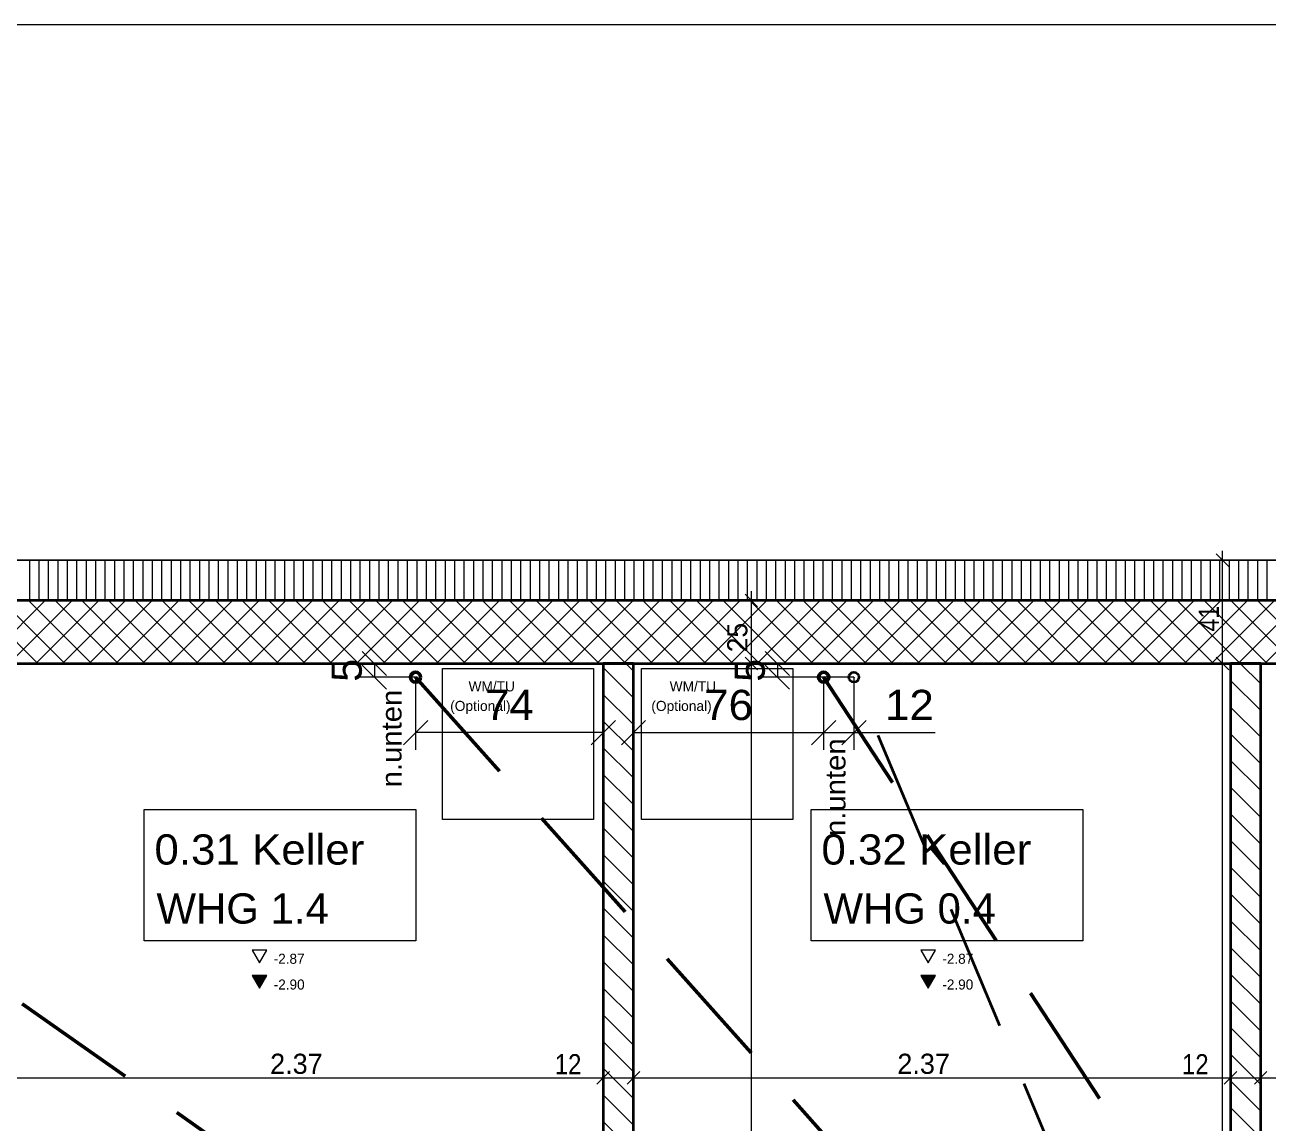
# Model space of a CAD drawing. Header units: millimetres. Extents: x -3497 to 2618, y -1809 to 2456.
# Drawn here: x -108.7 to 384.8, y 1944.9 to 2381.1 of the extents above; entities that cross this region are included whole.
import ezdxf
from ezdxf.enums import TextEntityAlignment as Align

# ---------------------------------------------------------------- set-up
doc = ezdxf.new("R2010")
doc.units = ezdxf.units.MM
doc.header["$LTSCALE"] = 100
doc.linetypes.add('DASHED', pattern=[0.75, 0.5, -0.25])
doc.linetypes.add('HIDDENX2', pattern=[0.75, 0.5, -0.25])
for name, color, linetype, true_color in [('00_Anm.FP', 7, 'Continuous', 0x00c0ff), ('10-0.03 Solid', 3, 'Continuous', 0x00ff00), ('10-0.05 Solid', 1, 'Continuous', 0xff0000), ('20-Beton', 9, 'Continuous', 0x808080), ('30-Text', 7, 'Continuous', 0xff8000), ('30-Text 6', 3, 'Continuous', 0x00ff00), ('40-Raumstempel', 7, 'Continuous', 0x000000), ('50-Türen&Fenster', 9, 'Continuous', 0x808080), ('Layer31', 9, 'Continuous', 0x808080)]:
    doc.layers.add(name, color=color, linetype=linetype, true_color=true_color)
for name, color, linetype in [('10-0.05 Strichpunkt', 7, 'Continuous'), ('10-0.25 Solid', 7, 'Continuous'), ('Layer34', 7, 'Continuous')]:
    doc.layers.add(name, color=color, linetype=linetype)
doc.styles.add('Arial', font='arial.ttf')
doc.dimstyles.new('ISO-25', dxfattribs={"dimtxt": 2.5, "dimasz": 2.5, "dimexe": 1.25, "dimexo": 0.625, "dimtad": 1, "dimtxsty": 'Standard', "dimcen": 2.5, "dimadec": 0, "dimazin": 0, "dimtfac": 1, "dimtmove": 0, "dimatfit": 3, "dimfxl": 0, "dimarcsym": 0})

# ---------------------------------------------------------------- blocks, each defined once
blk = doc.blocks.new('*D257')
at = {"layer": '10-0.05 Strichpunkt', "color": 6, "linetype": 'Continuous', "lineweight": 13, "true_color": 0xff00ff}
for p, q in [((34.8, 2122.68), (25.2, 2132.28)), ((38.23, 2127.48), (23.14, 2127.48)), ((30, 2127.48), (30, 2122)), ((30, 2127.48), (30, 2127.48)), ((25.2, 2126.8), (34.8, 2117.2)), ((46.37, 2122), (23.14, 2122)), ((30, 2122), (30, 2122))]:
    blk.add_line(p, q, dxfattribs=at)
at = {"layer": '10-0.05 Strichpunkt', "color": 6, "linetype": 'Continuous', "lineweight": 13, "true_color": 0xff00ff, "style": 'Arial', "width": 0.974227}
blk.add_text('5', height=12, rotation=90, dxfattribs=at).set_placement((25, 2120.2), (25, 2129.27), align=Align.FIT)
blk = doc.blocks.new('_Oblique')
at = {"color": 0, "linetype": 'ByBlock', "lineweight": -2}
blk.add_line((-0.5, -0.5), (0.5, 0.5), dxfattribs=at)
blk = doc.blocks.new('*D258')
at = {"layer": '10-0.05 Strichpunkt', "color": 6, "linetype": 'Continuous', "lineweight": 13, "true_color": 0xff00ff}
for p, q in [((194.8, 2122.68), (185.2, 2132.28)), ((195.57, 2127.48), (183.14, 2127.48)), ((190, 2127.48), (190, 2122)), ((190, 2127.48), (190, 2127.48)), ((185.2, 2126.8), (194.8, 2117.2)), ((220.38, 2122), (183.14, 2122)), ((190, 2122), (190, 2122))]:
    blk.add_line(p, q, dxfattribs=at)
at = {"layer": '10-0.05 Strichpunkt', "color": 6, "linetype": 'Continuous', "lineweight": 13, "true_color": 0xff00ff, "style": 'Arial', "width": 0.974227}
blk.add_text('5', height=12, rotation=90, dxfattribs=at).set_placement((185, 2120.2), (185, 2129.27), align=Align.FIT)
blk = doc.blocks.new('*D259')
at = {"layer": '10-0.05 Strichpunkt', "color": 6, "linetype": 'Continuous', "lineweight": 13, "true_color": 0xff00ff}
for p, q in [((46.37, 2122), (46.37, 2093.14)), ((41.57, 2095.2), (51.17, 2104.8)), ((125.67, 2104.8), (116.07, 2095.2)), ((120.87, 2098.67), (120.87, 2106.86)), ((120.87, 2100), (46.37, 2100))]:
    blk.add_line(p, q, dxfattribs=at)
at = {"layer": '10-0.05 Strichpunkt', "color": 6, "linetype": 'Continuous', "lineweight": 13, "true_color": 0xff00ff, "style": 'Arial', "width": 1.03866}
blk.add_text('74', height=12, dxfattribs=at).set_placement((73.95, 2105), (93.29, 2105), align=Align.FIT)
blk = doc.blocks.new('*D260')
at = {"layer": '10-0.05 Strichpunkt', "color": 6, "linetype": 'Continuous', "lineweight": 13, "true_color": 0xff00ff}
for p, q in [((208.37, 2122), (208.37, 2093.14)), ((132.87, 2108.4), (132.87, 2093.14)), ((128.07, 2095.2), (137.67, 2104.8)), ((213.17, 2104.8), (203.57, 2095.2)), ((132.87, 2100), (208.37, 2100))]:
    blk.add_line(p, q, dxfattribs=at)
at = {"layer": '10-0.05 Strichpunkt', "color": 6, "linetype": 'Continuous', "lineweight": 13, "true_color": 0xff00ff, "style": 'Arial', "width": 1.03866}
blk.add_text('76', height=12, dxfattribs=at).set_placement((160.95, 2105), (180.29, 2105), align=Align.FIT)
blk = doc.blocks.new('*D261')
at = {"layer": '10-0.05 Strichpunkt', "color": 6, "linetype": 'Continuous', "lineweight": 13, "true_color": 0xff00ff}
for p, q in [((208.37, 2122), (208.37, 2093.14)), ((220.38, 2122), (220.38, 2093.14)), ((213.17, 2104.8), (203.57, 2095.2)), ((215.58, 2095.2), (225.18, 2104.8)), ((208.37, 2100), (220.38, 2100)), ((208.37, 2100), (208.37, 2100)), ((220.38, 2100), (220.38, 2100)), ((220.38, 2100), (252.69, 2100))]:
    blk.add_line(p, q, dxfattribs=at)
at = {"layer": '10-0.05 Strichpunkt', "color": 6, "linetype": 'Continuous', "lineweight": 13, "true_color": 0xff00ff, "style": 'Arial', "width": 1.03866}
blk.add_text('12', height=12, dxfattribs=at).set_placement((232.75, 2105), (252.09, 2105), align=Align.FIT)
blk = doc.blocks.new('*X449')
at = {"layer": '10-0.05 Solid', "color": 18, "linetype": 'Continuous', "lineweight": 13, "true_color": 0x000000}
for p, q in [((129.82, 2127.48), (132.87, 2124.42)), ((120.87, 2125.82), (132.87, 2113.82)), ((120.87, 2115.21), (132.87, 2103.21)), ((120.87, 2104.6), (132.87, 2092.6)), ((120.87, 2094), (132.87, 2082)), ((120.87, 2083.39), (132.87, 2071.39)), ((120.87, 2072.79), (132.87, 2060.79)), ((120.87, 2062.18), (132.87, 2050.18)), ((120.87, 2051.57), (132.87, 2039.57)), ((120.87, 2040.97), (132.87, 2028.97)), ((120.87, 2030.36), (132.87, 2018.36)), ((120.87, 2019.75), (132.87, 2007.75)), ((120.87, 2009.15), (132.87, 1997.15)), ((120.87, 1998.54), (132.87, 1986.54)), ((120.87, 1987.93), (132.87, 1975.93)), ((120.87, 1977.33), (132.87, 1965.33)), ((120.87, 1966.72), (132.87, 1954.72)), ((120.87, 1956.11), (132.87, 1944.11)), ((120.87, 1945.51), (132.87, 1933.51)), ((120.87, 1934.9), (132.87, 1922.9)), ((120.87, 1924.29), (132.87, 1912.29)), ((120.87, 1913.69), (132.87, 1901.69)), ((120.87, 1903.08), (132.87, 1891.08)), ((120.87, 1892.47), (132.87, 1880.47)), ((120.87, 1881.87), (132.87, 1869.87)), ((120.87, 1871.26), (132.87, 1859.26)), ((120.87, 1860.65), (132.87, 1848.65)), ((120.87, 1850.05), (132.87, 1838.05)), ((120.87, 1839.44), (132.87, 1827.44)), ((120.87, 1828.83), (132.87, 1816.83)), ((120.87, 1818.23), (132.87, 1806.23)), ((120.87, 1807.62), (132.87, 1795.62)), ((120.87, 1797.01), (132.87, 1785.01)), ((120.87, 1786.41), (132.87, 1774.41)), ((120.87, 1775.8), (132.87, 1763.8)), ((120.87, 1765.19), (132.87, 1753.19)), ((120.87, 1754.59), (132.87, 1742.59)), ((120.87, 1743.98), (132.87, 1731.98)), ((120.87, 1733.37), (132.87, 1721.37)), ((120.87, 1722.77), (132.87, 1710.77)), ((120.87, 1712.16), (132.87, 1700.16)), ((120.87, 1701.55), (132.87, 1689.55)), ((120.87, 1690.95), (132.87, 1678.95)), ((120.87, 1680.34), (132.87, 1668.34)), ((120.87, 1669.73), (131.63, 1658.98)), ((120.87, 1659.13), (121.02, 1658.98))]:
    blk.add_line(p, q, dxfattribs=at)
blk = doc.blocks.new('*X450')
at = {"layer": '10-0.05 Solid', "color": 18, "linetype": 'Continuous', "lineweight": 13, "true_color": 0x000000}
for p, q in [((373.77, 2127.48), (381.87, 2119.38)), ((369.87, 2120.77), (381.87, 2108.77)), ((369.87, 2110.16), (381.87, 2098.16)), ((369.87, 2099.56), (381.87, 2087.56)), ((369.87, 2088.95), (381.87, 2076.95)), ((369.87, 2078.34), (381.87, 2066.34)), ((369.87, 2067.74), (381.87, 2055.74)), ((369.87, 2057.13), (381.87, 2045.13)), ((369.87, 2046.52), (381.87, 2034.52)), ((369.87, 2035.92), (381.87, 2023.92)), ((369.87, 2025.31), (381.87, 2013.31)), ((369.87, 2014.7), (381.87, 2002.7)), ((369.87, 2004.1), (381.87, 1992.1)), ((369.87, 1993.49), (381.87, 1981.49)), ((369.87, 1982.88), (381.87, 1970.88)), ((369.87, 1972.28), (381.87, 1960.28)), ((369.87, 1961.67), (381.87, 1949.67)), ((369.87, 1951.06), (381.87, 1939.06)), ((369.87, 1940.46), (381.87, 1928.46)), ((369.87, 1929.85), (381.87, 1917.85)), ((369.87, 1919.24), (381.87, 1907.24)), ((369.87, 1908.64), (381.87, 1896.64)), ((369.87, 1898.03), (381.87, 1886.03)), ((369.87, 1887.42), (381.87, 1875.42)), ((369.87, 1876.82), (381.87, 1864.82)), ((369.87, 1866.21), (381.87, 1854.21)), ((369.87, 1855.6), (381.87, 1843.6)), ((369.87, 1845), (381.87, 1833)), ((369.87, 1834.39), (381.87, 1822.39)), ((369.87, 1823.79), (381.87, 1811.79)), ((369.87, 1813.18), (381.87, 1801.18)), ((369.87, 1802.57), (381.87, 1790.57)), ((369.87, 1791.97), (381.87, 1779.97)), ((369.87, 1781.36), (381.87, 1769.36)), ((369.87, 1770.75), (381.87, 1758.75)), ((369.87, 1760.15), (381.87, 1748.15)), ((369.87, 1749.54), (381.87, 1737.54)), ((369.87, 1738.93), (381.87, 1726.93)), ((369.87, 1728.33), (381.87, 1716.33)), ((369.87, 1717.72), (381.87, 1705.72)), ((369.87, 1707.11), (381.87, 1695.11)), ((369.87, 1696.51), (381.87, 1684.51)), ((369.87, 1685.9), (381.87, 1673.9)), ((369.87, 1675.29), (381.87, 1663.29)), ((369.87, 1664.69), (375.58, 1658.98))]:
    blk.add_line(p, q, dxfattribs=at)
blk = doc.blocks.new('*X546')
at = {"layer": '40-Raumstempel', "color": 18, "linetype": 'Continuous', "lineweight": 13, "true_color": 0x000000}
for p, q in [((-106.95, 2168.48), (-106.95, 2152.48)), ((-103.2, 2168.48), (-103.2, 2152.48)), ((-99.45, 2168.48), (-99.45, 2152.48)), ((-95.7, 2168.48), (-95.7, 2152.48)), ((-91.95, 2168.48), (-91.95, 2152.48)), ((-88.2, 2168.48), (-88.2, 2152.48)), ((-84.45, 2168.48), (-84.45, 2152.48)), ((-80.7, 2168.48), (-80.7, 2152.48)), ((-76.95, 2168.48), (-76.95, 2152.48)), ((-73.2, 2168.48), (-73.2, 2152.48)), ((-69.45, 2168.48), (-69.45, 2152.48)), ((-65.7, 2168.48), (-65.7, 2152.48)), ((-61.95, 2168.48), (-61.95, 2152.48)), ((-58.2, 2168.48), (-58.2, 2152.48)), ((-54.45, 2168.48), (-54.45, 2152.48)), ((-50.7, 2168.48), (-50.7, 2152.48)), ((-46.95, 2168.48), (-46.95, 2152.48)), ((-43.2, 2168.48), (-43.2, 2152.48)), ((-39.45, 2168.48), (-39.45, 2152.48)), ((-35.7, 2168.48), (-35.7, 2152.48)), ((-31.95, 2168.48), (-31.95, 2152.48)), ((-28.2, 2168.48), (-28.2, 2152.48)), ((-24.45, 2168.48), (-24.45, 2152.48)), ((-20.7, 2168.48), (-20.7, 2152.48)), ((-16.95, 2168.48), (-16.95, 2152.48)), ((-13.2, 2168.48), (-13.2, 2152.48)), ((-9.45, 2168.48), (-9.45, 2152.48)), ((-5.7, 2168.48), (-5.7, 2152.48)), ((-1.95, 2168.48), (-1.95, 2152.48)), ((1.8, 2168.48), (1.8, 2152.48)), ((5.55, 2168.48), (5.55, 2152.48)), ((9.3, 2168.48), (9.3, 2152.48)), ((13.05, 2168.48), (13.05, 2152.48)), ((16.8, 2168.48), (16.8, 2152.48)), ((20.55, 2168.48), (20.55, 2152.48)), ((24.3, 2168.48), (24.3, 2152.48)), ((28.05, 2168.48), (28.05, 2152.48)), ((31.8, 2168.48), (31.8, 2152.48)), ((35.55, 2168.48), (35.55, 2152.48)), ((39.3, 2168.48), (39.3, 2152.48)), ((43.05, 2168.48), (43.05, 2152.48)), ((46.8, 2168.48), (46.8, 2152.48)), ((50.55, 2168.48), (50.55, 2152.48)), ((54.3, 2168.48), (54.3, 2152.48)), ((58.05, 2168.48), (58.05, 2152.48)), ((61.8, 2168.48), (61.8, 2152.48)), ((65.55, 2168.48), (65.55, 2152.48)), ((69.3, 2168.48), (69.3, 2152.48)), ((73.05, 2168.48), (73.05, 2152.48)), ((76.8, 2168.48), (76.8, 2152.48)), ((80.55, 2168.48), (80.55, 2152.48)), ((84.3, 2168.48), (84.3, 2152.48)), ((88.05, 2168.48), (88.05, 2152.48)), ((91.8, 2168.48), (91.8, 2152.48)), ((95.55, 2168.48), (95.55, 2152.48)), ((99.3, 2168.48), (99.3, 2152.48)), ((103.05, 2168.48), (103.05, 2152.48)), ((106.8, 2168.48), (106.8, 2152.48)), ((110.55, 2168.48), (110.55, 2152.48)), ((114.3, 2168.48), (114.3, 2152.48)), ((118.05, 2168.48), (118.05, 2152.48)), ((121.8, 2168.48), (121.8, 2152.48)), ((125.55, 2168.48), (125.55, 2152.48)), ((129.3, 2168.48), (129.3, 2152.48)), ((133.05, 2168.48), (133.05, 2152.48)), ((136.8, 2168.48), (136.8, 2152.48)), ((140.55, 2168.48), (140.55, 2152.48)), ((144.3, 2168.48), (144.3, 2152.48)), ((148.05, 2168.48), (148.05, 2152.48)), ((151.8, 2168.48), (151.8, 2152.48)), ((155.55, 2168.48), (155.55, 2152.48)), ((159.3, 2168.48), (159.3, 2152.48)), ((163.05, 2168.48), (163.05, 2152.48)), ((166.8, 2168.48), (166.8, 2152.48)), ((170.55, 2168.48), (170.55, 2152.48)), ((174.3, 2168.48), (174.3, 2152.48)), ((178.05, 2168.48), (178.05, 2152.48)), ((181.8, 2168.48), (181.8, 2152.48)), ((185.55, 2168.48), (185.55, 2152.48)), ((189.3, 2168.48), (189.3, 2152.48)), ((193.05, 2168.48), (193.05, 2152.48)), ((196.8, 2168.48), (196.8, 2152.48)), ((200.55, 2168.48), (200.55, 2152.48)), ((204.3, 2168.48), (204.3, 2152.48)), ((208.05, 2168.48), (208.05, 2152.48)), ((211.8, 2168.48), (211.8, 2152.48)), ((215.55, 2168.48), (215.55, 2152.48)), ((219.3, 2168.48), (219.3, 2152.48)), ((223.05, 2168.48), (223.05, 2152.48)), ((226.8, 2168.48), (226.8, 2152.48)), ((230.55, 2168.48), (230.55, 2152.48)), ((234.3, 2168.48), (234.3, 2152.48)), ((238.05, 2168.48), (238.05, 2152.48)), ((241.8, 2168.48), (241.8, 2152.48)), ((245.55, 2168.48), (245.55, 2152.48)), ((249.3, 2168.48), (249.3, 2152.48)), ((253.05, 2168.48), (253.05, 2152.48)), ((256.8, 2168.48), (256.8, 2152.48)), ((260.55, 2168.48), (260.55, 2152.48)), ((264.3, 2168.48), (264.3, 2152.48)), ((268.05, 2168.48), (268.05, 2152.48)), ((271.8, 2168.48), (271.8, 2152.48)), ((275.55, 2168.48), (275.55, 2152.48)), ((279.3, 2168.48), (279.3, 2152.48)), ((283.05, 2168.48), (283.05, 2152.48)), ((286.8, 2168.48), (286.8, 2152.48)), ((290.55, 2168.48), (290.55, 2152.48)), ((294.3, 2168.48), (294.3, 2152.48)), ((298.05, 2168.48), (298.05, 2152.48)), ((301.8, 2168.48), (301.8, 2152.48)), ((305.55, 2168.48), (305.55, 2152.48)), ((309.3, 2168.48), (309.3, 2152.48)), ((313.05, 2168.48), (313.05, 2152.48)), ((316.8, 2168.48), (316.8, 2152.48)), ((320.55, 2168.48), (320.55, 2152.48)), ((324.3, 2168.48), (324.3, 2152.48)), ((328.05, 2168.48), (328.05, 2152.48)), ((331.8, 2168.48), (331.8, 2152.48)), ((335.55, 2168.48), (335.55, 2152.48)), ((339.3, 2168.48), (339.3, 2152.48)), ((343.05, 2168.48), (343.05, 2152.48)), ((346.8, 2168.48), (346.8, 2152.48)), ((350.55, 2168.48), (350.55, 2152.48)), ((354.3, 2168.48), (354.3, 2152.48)), ((358.05, 2168.48), (358.05, 2152.48)), ((361.8, 2168.48), (361.8, 2152.48)), ((365.55, 2168.48), (365.55, 2152.48)), ((369.3, 2168.48), (369.3, 2152.48)), ((373.05, 2168.48), (373.05, 2152.48)), ((376.8, 2168.48), (376.8, 2152.48)), ((380.55, 2168.48), (380.55, 2152.48)), ((384.3, 2168.48), (384.3, 2152.48))]:
    blk.add_line(p, q, dxfattribs=at)
blk = doc.blocks.new('*X547')
at = {"layer": '40-Raumstempel', "color": 18, "linetype": 'Continuous', "lineweight": 13, "true_color": 0x000000}
for p, q in [((-103.53, 2127.48), (-128.53, 2152.48)), ((-125.62, 2127.48), (-100.62, 2152.48)), ((-92.92, 2127.48), (-117.92, 2152.48)), ((-115.01, 2127.48), (-90.01, 2152.48)), ((-82.31, 2127.48), (-107.31, 2152.48)), ((-104.4, 2127.48), (-79.4, 2152.48)), ((-71.71, 2127.48), (-96.71, 2152.48)), ((-93.8, 2127.48), (-68.8, 2152.48)), ((-61.1, 2127.48), (-86.1, 2152.48)), ((-83.19, 2127.48), (-58.19, 2152.48)), ((-50.49, 2127.48), (-75.49, 2152.48)), ((-72.58, 2127.48), (-47.58, 2152.48)), ((-39.89, 2127.48), (-64.89, 2152.48)), ((-61.98, 2127.48), (-36.98, 2152.48)), ((-29.28, 2127.48), (-54.28, 2152.48)), ((-51.37, 2127.48), (-26.37, 2152.48)), ((-18.67, 2127.48), (-43.67, 2152.48)), ((-40.76, 2127.48), (-15.76, 2152.48)), ((-8.07, 2127.48), (-33.07, 2152.48)), ((-30.16, 2127.48), (-5.16, 2152.48)), ((2.54, 2127.48), (-22.46, 2152.48)), ((-19.55, 2127.48), (5.45, 2152.48)), ((13.15, 2127.48), (-11.85, 2152.48)), ((-8.94, 2127.48), (16.06, 2152.48)), ((23.75, 2127.48), (-1.25, 2152.48)), ((1.66, 2127.48), (26.66, 2152.48)), ((34.36, 2127.48), (9.36, 2152.48)), ((12.27, 2127.48), (37.27, 2152.48)), ((44.97, 2127.48), (19.97, 2152.48)), ((22.88, 2127.48), (47.88, 2152.48)), ((55.57, 2127.48), (30.57, 2152.48)), ((33.48, 2127.48), (58.48, 2152.48)), ((66.18, 2127.48), (41.18, 2152.48)), ((44.09, 2127.48), (69.09, 2152.48)), ((76.79, 2127.48), (51.79, 2152.48)), ((54.7, 2127.48), (79.7, 2152.48)), ((87.39, 2127.48), (62.39, 2152.48)), ((65.3, 2127.48), (90.3, 2152.48)), ((98, 2127.48), (73, 2152.48)), ((75.91, 2127.48), (100.91, 2152.48)), ((108.61, 2127.48), (83.61, 2152.48)), ((86.52, 2127.48), (111.52, 2152.48)), ((119.21, 2127.48), (94.21, 2152.48)), ((97.12, 2127.48), (122.12, 2152.48)), ((129.82, 2127.48), (104.82, 2152.48)), ((107.73, 2127.48), (132.73, 2152.48)), ((140.43, 2127.48), (115.43, 2152.48)), ((118.34, 2127.48), (143.34, 2152.48)), ((151.03, 2127.48), (126.03, 2152.48)), ((128.94, 2127.48), (153.94, 2152.48)), ((161.64, 2127.48), (136.64, 2152.48)), ((139.55, 2127.48), (164.55, 2152.48)), ((172.25, 2127.48), (147.25, 2152.48)), ((150.16, 2127.48), (175.16, 2152.48)), ((182.85, 2127.48), (157.85, 2152.48)), ((160.76, 2127.48), (185.76, 2152.48)), ((193.46, 2127.48), (168.46, 2152.48)), ((171.37, 2127.48), (196.37, 2152.48)), ((204.07, 2127.48), (179.07, 2152.48)), ((181.98, 2127.48), (206.98, 2152.48)), ((214.67, 2127.48), (189.67, 2152.48)), ((192.58, 2127.48), (217.58, 2152.48)), ((225.28, 2127.48), (200.28, 2152.48)), ((203.19, 2127.48), (228.19, 2152.48)), ((235.89, 2127.48), (210.89, 2152.48)), ((213.8, 2127.48), (238.8, 2152.48)), ((246.49, 2127.48), (221.49, 2152.48)), ((224.4, 2127.48), (249.4, 2152.48)), ((257.1, 2127.48), (232.1, 2152.48)), ((235.01, 2127.48), (260.01, 2152.48)), ((267.71, 2127.48), (242.71, 2152.48)), ((245.62, 2127.48), (270.62, 2152.48)), ((278.31, 2127.48), (253.31, 2152.48)), ((256.22, 2127.48), (281.22, 2152.48)), ((288.92, 2127.48), (263.92, 2152.48)), ((266.83, 2127.48), (291.83, 2152.48)), ((299.53, 2127.48), (274.53, 2152.48)), ((277.44, 2127.48), (302.44, 2152.48)), ((310.13, 2127.48), (285.13, 2152.48)), ((288.04, 2127.48), (313.04, 2152.48)), ((320.74, 2127.48), (295.74, 2152.48)), ((298.65, 2127.48), (323.65, 2152.48)), ((331.35, 2127.48), (306.35, 2152.48)), ((309.25, 2127.48), (334.25, 2152.48)), ((341.95, 2127.48), (316.95, 2152.48)), ((319.86, 2127.48), (344.86, 2152.48)), ((352.56, 2127.48), (327.56, 2152.48)), ((330.47, 2127.48), (355.47, 2152.48)), ((363.17, 2127.48), (338.17, 2152.48)), ((341.07, 2127.48), (366.07, 2152.48)), ((373.77, 2127.48), (348.77, 2152.48)), ((351.68, 2127.48), (376.68, 2152.48)), ((384.38, 2127.48), (359.38, 2152.48)), ((362.29, 2127.48), (387.29, 2152.48)), ((394.99, 2127.48), (369.99, 2152.48)), ((372.89, 2127.48), (397.89, 2152.48)), ((405.59, 2127.48), (380.59, 2152.48)), ((383.5, 2127.48), (408.5, 2152.48))]:
    blk.add_line(p, q, dxfattribs=at)
blk = doc.blocks.new('AnonymMegaMac_nNn0696')
at = {"layer": '20-Beton', "color": 8, "linetype": 'Continuous', "lineweight": 13, "true_color": 0x808080}
for p, q in [((-113.63, 1965.38), (-118.63, 1960.38)), ((-116.13, 1958.19), (-116.13, 1967.57)), ((123.37, 1965.38), (118.37, 1960.38)), ((120.87, 1958.19), (120.87, 1967.57)), ((-116.13, 1962.88), (120.87, 1962.88))]:
    blk.add_line(p, q, dxfattribs=at)
at = {"layer": '20-Beton', "color": 8, "linetype": 'Continuous', "lineweight": 18, "true_color": 0x808080, "style": 'Arial'}
for s, width, p, p2 in [('2.37', 0.96134, (-11.38, 1964.47), (9.5, 1964.47)), ('12', 0.854381, (101.6, 1964.3), (112.21, 1964.3))]:
    blk.add_text(s, height=8, dxfattribs=dict(at, width=width)).set_placement(p, p2, align=Align.FIT)
blk = doc.blocks.new('AnonymMegaMac_nNn0697')
at = {"layer": '20-Beton', "color": 8, "linetype": 'Continuous', "lineweight": 13, "true_color": 0x808080}
for p, q in [((123.37, 1965.38), (118.37, 1960.38)), ((120.87, 1958.19), (120.87, 1967.57)), ((135.37, 1965.38), (130.37, 1960.38)), ((132.87, 1958.19), (132.87, 1967.57)), ((120.87, 1962.88), (132.87, 1962.88))]:
    blk.add_line(p, q, dxfattribs=at)
blk = doc.blocks.new('AnonymMegaMac_nNn0698')
at = {"layer": '20-Beton', "color": 8, "linetype": 'Continuous', "lineweight": 13, "true_color": 0x808080}
for p, q in [((135.37, 1965.38), (130.37, 1960.38)), ((132.87, 1958.19), (132.87, 1967.57)), ((372.37, 1965.38), (367.37, 1960.38)), ((369.87, 1958.19), (369.87, 1967.57)), ((132.87, 1962.88), (369.87, 1962.88))]:
    blk.add_line(p, q, dxfattribs=at)
at = {"layer": '20-Beton', "color": 8, "linetype": 'Continuous', "lineweight": 18, "true_color": 0x808080, "style": 'Arial'}
for s, width, p, p2 in [('2.37', 0.96134, (237.62, 1964.47), (258.5, 1964.47)), ('12', 0.854381, (350.6, 1964.3), (361.21, 1964.3))]:
    blk.add_text(s, height=8, dxfattribs=dict(at, width=width)).set_placement(p, p2, align=Align.FIT)
blk = doc.blocks.new('AnonymMegaMac_nNn0699')
at = {"layer": '20-Beton', "color": 8, "linetype": 'Continuous', "lineweight": 13, "true_color": 0x808080}
for p, q in [((372.37, 1965.38), (367.37, 1960.38)), ((369.87, 1958.19), (369.87, 1967.57)), ((384.37, 1965.38), (379.37, 1960.38)), ((381.87, 1958.19), (381.87, 1967.57)), ((369.87, 1962.88), (381.87, 1962.88))]:
    blk.add_line(p, q, dxfattribs=at)
blk = doc.blocks.new('AnonymMegaMac_nNn0700')
at = {"layer": '20-Beton', "color": 8, "linetype": 'Continuous', "lineweight": 13, "true_color": 0x808080}
for p, q in [((384.37, 1965.38), (379.37, 1960.38)), ((381.87, 1958.19), (381.87, 1967.57)), ((381.87, 1962.88), (1092.37, 1962.88))]:
    blk.add_line(p, q, dxfattribs=at)
blk = doc.blocks.new('AnonymMegaMac_nNn0839')
at = {"layer": '20-Beton', "color": 8, "linetype": 'Continuous', "lineweight": 13, "true_color": 0x808080}
blk.add_line((692.37, 2168.35), (-3105.19, 2168.35), dxfattribs=at)
blk = doc.blocks.new('AnonymMegaMac_nNn0840')
at = {"layer": '20-Beton', "color": 8, "linetype": 'Continuous', "lineweight": 13, "true_color": 0x808080}
blk.add_line((692.37, 2168.35), (-3105.19, 2168.35), dxfattribs=at)
blk = doc.blocks.new('AnonymMegaMac_nNn0940')
at = {"layer": '20-Beton', "color": 8, "linetype": 'Continuous', "lineweight": 13, "true_color": 0x808080}
blk.add_line((366.67, 1658.98), (366.69, 2127.48), dxfattribs=at)
blk = doc.blocks.new('AnonymMegaMac_nNn0941')
at = {"layer": '20-Beton', "color": 8, "linetype": 'Continuous', "lineweight": 13, "true_color": 0x808080}
for p, q in [((366.69, 2127.48), (366.69, 2168.5)), ((371.37, 2127.48), (362, 2127.48)), ((364.19, 2129.98), (369.19, 2124.98)), ((366.67, 1658.98), (366.69, 2127.48)), ((364.17, 1661.48), (369.17, 1656.48))]:
    blk.add_line(p, q, dxfattribs=at)
at = {"layer": '20-Beton', "color": 8, "linetype": 'Continuous', "lineweight": 18, "true_color": 0x808080, "style": 'Arial'}
for s, height, width, p, p2 in [('5', 5.28, 0.853093, (359.41, 1903.96), (359.41, 1907.46)), ('4.68', 8, 0.970913, (365.71, 1877.18), (365.71, 1898.28))]:
    blk.add_text(s, height=height, rotation=89.9982, dxfattribs=dict(at, width=width)).set_placement(p, p2, align=Align.FIT)
blk = doc.blocks.new('AnonymMegaMac_nNn0942')
at = {"layer": '20-Beton', "color": 8, "linetype": 'Continuous', "lineweight": 13, "true_color": 0x808080}
for p, q in [((366.69, 2168.5), (366.69, 2172.25)), ((1038.37, 2168.48), (362, 2168.5)), ((369.19, 2166), (364.19, 2171)), ((366.69, 2127.48), (366.69, 2168.5)), ((364.19, 2129.98), (369.19, 2124.98))]:
    blk.add_line(p, q, dxfattribs=at)
at = {"layer": '20-Beton', "color": 8, "linetype": 'Continuous', "lineweight": 18, "true_color": 0x808080, "style": 'Arial', "width": 0.823454}
blk.add_text('41', height=8, rotation=89.9982, dxfattribs=at).set_placement((365.27, 2140.18), (365.27, 2150.4), align=Align.FIT)
blk = doc.blocks.new('AnonymMegaMac_nNn01132')
at = {"layer": '20-Beton', "color": 8, "linetype": 'Continuous', "lineweight": 13, "true_color": 0x808080}
for p, q in [((184.36, 2127.48), (174.98, 2127.48)), ((177.17, 2129.98), (182.17, 2124.98)), ((179.67, 1658.98), (179.67, 2127.48)), ((184.36, 1658.98), (174.98, 1658.98)), ((177.17, 1661.48), (182.17, 1656.48))]:
    blk.add_line(p, q, dxfattribs=at)
at = {"layer": '20-Beton', "color": 8, "linetype": 'Continuous', "lineweight": 18, "true_color": 0x808080, "style": 'Arial'}
for s, height, width, p, p2 in [('5', 5.28, 0.853093, (172.4, 1903.96), (172.4, 1907.46)), ('4.68', 8, 0.970913, (178.7, 1877.18), (178.7, 1898.28))]:
    blk.add_text(s, height=height, rotation=90, dxfattribs=dict(at, width=width)).set_placement(p, p2, align=Align.FIT)
blk = doc.blocks.new('AnonymMegaMac_nNn01133')
at = {"layer": '20-Beton', "color": 8, "linetype": 'Continuous', "lineweight": 13, "true_color": 0x808080}
for p, q in [((184.36, 2152.48), (174.98, 2152.48)), ((182.17, 2149.98), (177.17, 2154.98)), ((179.67, 2152.48), (179.67, 2156.23)), ((179.67, 2127.48), (179.67, 2152.48)), ((184.36, 2127.48), (174.98, 2127.48)), ((177.17, 2129.98), (182.17, 2124.98))]:
    blk.add_line(p, q, dxfattribs=at)
at = {"layer": '20-Beton', "color": 8, "linetype": 'Continuous', "lineweight": 18, "true_color": 0x808080, "style": 'Arial', "width": 0.9375}
blk.add_text('25', height=8, rotation=90, dxfattribs=at).set_placement((178.08, 2131.94), (178.08, 2143.58), align=Align.FIT)
blk = doc.blocks.new('SheetMove_001_nNn01233')
at = {"layer": 'Layer34', "color": 7, "linetype": 'Continuous', "lineweight": 13}
blk.add_line((1543.4, 2381.12), (-3421.6, 2381.12), dxfattribs=at)

msp = doc.modelspace()

# ---------------------------------------------------------------- hatches: boundary and pattern name
at = {"layer": '20-Beton', "linetype": 'Continuous', "lineweight": 13, "true_color": 0x808080}
for points in [[(-15.59, 1998.54), (-12.68, 2003.58), (-18.5, 2003.58)], [(249.86, 1998.54), (252.77, 2003.58), (246.95, 2003.58)]]:
    msp.add_hatch(color=8, dxfattribs=at).paths.add_polyline_path(points, flags=0)

# ---------------------------------------------------------------- linework, layer by layer
at = {"layer": '00_Anm.FP', "color": 8, "linetype": 'Continuous', "lineweight": 18, "true_color": 0x808080}
msp.add_lwpolyline([(1068.37, 2168.48), (-703.63, 2168.48)], dxfattribs=at)
at = {"layer": '00_Anm.FP', "color": 8, "linetype": 'Continuous', "lineweight": 35, "true_color": 0x808080}
msp.add_lwpolyline([(-703.63, 2127.48), (1068.37, 2127.48)], dxfattribs=at)
at = {"layer": '10-0.03 Solid', "color": 3, "linetype": 'Continuous', "lineweight": 50, "true_color": 0x00ff00}
for centre in [(46.37, 2122), (208.37, 2122)]:
    msp.add_circle(centre, 2, dxfattribs=at)
at = {"layer": '10-0.03 Solid', "color": 3, "linetype": 'Continuous', "lineweight": 35, "true_color": 0x00ff00}
msp.add_circle((220.38, 2122), 2, dxfattribs=at)
at = {"layer": '10-0.25 Solid', "color": 8, "linetype": 'Continuous', "lineweight": 13, "true_color": 0x808080}
for p, q in [((57.03, 2065.53), (57.03, 2125.53)), ((57.03, 2125.53), (117.03, 2125.53)), ((117.03, 2125.53), (117.03, 2065.53)), ((136.07, 2065.53), (136.07, 2125.53)), ((136.07, 2125.53), (196.07, 2125.53)), ((196.07, 2125.53), (196.07, 2065.53)), ((117.03, 2065.53), (57.03, 2065.53)), ((196.07, 2065.53), (136.07, 2065.53))]:
    msp.add_line(p, q, dxfattribs=at)
at = {"layer": '20-Beton', "color": 8, "linetype": 'Continuous', "lineweight": 13, "true_color": 0x808080}
for p, q in [((-12.68, 2013.58), (-18.5, 2013.58)), ((-18.5, 2013.58), (-15.59, 2008.54)), ((-15.59, 2008.54), (-12.68, 2013.58)), ((252.77, 2013.58), (246.95, 2013.58)), ((246.95, 2013.58), (249.86, 2008.54)), ((249.86, 2008.54), (252.77, 2013.58)), ((-12.68, 2003.58), (-18.5, 2003.58)), ((-18.5, 2003.58), (-15.59, 1998.54)), ((-15.59, 1998.54), (-12.68, 2003.58)), ((252.77, 2003.58), (246.95, 2003.58)), ((246.95, 2003.58), (249.86, 1998.54)), ((249.86, 1998.54), (252.77, 2003.58))]:
    msp.add_line(p, q, dxfattribs=at)
at = {"layer": '30-Text', "color": 18, "linetype": 'HIDDENX2', "lineweight": 13, "true_color": 0x000000}
msp.add_lwpolyline([(-2130.64, 2152.48), (1117.37, 2152.48), (1117.37, 1638.98), (369.87, 1638.98), (369.87, 1838.88), (-116.13, 1838.88), (-116.13, 1638.98), (-1250.63, 1638.98), (-1250.63, 1838.93), (-1739.62, 1838.93), (-1739.62, 1638.98), (-2130.64, 1638.98)], close=True, dxfattribs=at)
at = {"layer": '30-Text 6', "color": 8, "linetype": 'Continuous', "lineweight": 35, "true_color": 0x808080}
msp.add_line((1068.37, 2152.48), (-703.63, 2152.48), dxfattribs=at)
at = {"layer": '30-Text 6', "color": 3, "linetype": 'HIDDENX2', "lineweight": 50, "true_color": 0x00ff00}
for p, q in [((-293.63, 2122), (531.06, 1540.44)), ((46.37, 2122), (560.42, 1546.26)), ((208.37, 2122), (579.45, 1554.92))]:
    msp.add_line(p, q, dxfattribs=at)
at = {"layer": '30-Text 6', "color": 3, "linetype": 'DASHED', "lineweight": 35, "true_color": 0x00ff00}
msp.add_line((336.18, 1845.18), (220.38, 2122), dxfattribs=at)
at = {"layer": '50-Türen&Fenster', "color": 8, "linetype": 'Continuous', "lineweight": 35, "true_color": 0x808080}
for points in [[(120.87, 2127.48), (120.87, 1658.98)], [(132.87, 2127.48), (120.87, 2127.48)], [(132.87, 1658.98), (132.87, 2127.48)], [(369.87, 2127.48), (369.87, 1658.98)], [(381.87, 2127.48), (369.87, 2127.48)], [(381.87, 1658.98), (381.87, 2127.48)]]:
    msp.add_lwpolyline(points, dxfattribs=at)
at = {"layer": 'Layer31', "color": 8, "linetype": 'Continuous', "lineweight": 13, "true_color": 0x808080}
for points in [[(-61.42, 2069.44), (46.51, 2069.44), (46.51, 2017.3), (-61.42, 2017.3)], [(203.37, 2069.44), (311.3, 2069.44), (311.3, 2017.3), (203.37, 2017.3)]]:
    msp.add_lwpolyline(points, close=True, dxfattribs=at)

# ---------------------------------------------------------------- block references
for name in ['AnonymMegaMac_nNn0840', 'AnonymMegaMac_nNn0942', 'AnonymMegaMac_nNn0839', '*X546', 'AnonymMegaMac_nNn0941', '*X547', 'AnonymMegaMac_nNn01133', '*X449', 'AnonymMegaMac_nNn01132', 'AnonymMegaMac_nNn0940', '*X450', 'AnonymMegaMac_nNn0700', 'AnonymMegaMac_nNn0696', 'AnonymMegaMac_nNn0698', 'AnonymMegaMac_nNn0697', 'AnonymMegaMac_nNn0699']:
    msp.add_blockref(name, (0, 0))

# ---------------------------------------------------------------- texts
at = {"layer": '10-0.05 Strichpunkt', "color": 216, "linetype": 'Continuous', "lineweight": 25, "true_color": 0x800080, "style": 'Arial', "width": 1.041577}
for p, p2 in [((40.78, 2078.25), (40.78, 2117.05)), ((217.03, 2058.95), (217.03, 2097.75))]:
    msp.add_text('n.unten', height=8, rotation=90, dxfattribs=at).set_placement(p, p2, align=Align.FIT)
at = {"layer": '10-0.25 Solid', "color": 8, "linetype": 'Continuous', "lineweight": 13, "true_color": 0x808080, "style": 'Arial'}
for s, width, p, p2 in [('WM/TU', 0.972727, (67.4, 2116.37), (85.8, 2116.37)), ('WM/TU', 0.972727, (147.25, 2116.37), (165.65, 2116.37)), ('(Optional)', 0.97797, (60.1, 2108.61), (84.07, 2108.61)), ('(Optional)', 0.97797, (139.95, 2108.61), (163.92, 2108.61))]:
    msp.add_text(s, height=4, dxfattribs=dict(at, width=width)).set_placement(p, p2, align=Align.FIT)
at = {"layer": 'Layer31', "color": 8, "linetype": 'Continuous', "lineweight": 13, "true_color": 0x808080, "style": 'Arial'}
for s, height, width, p, p2 in [('0.31 Keller', 12, 1.040468, (-57.31, 2047.59), (26, 2047.59)), ('0.32 Keller', 12, 1.040468, (207.49, 2047.59), (290.79, 2047.59)), ('WHG 1.4', 12, 0.993554, (-56.5, 2024.15), (11.94, 2024.15)), ('WHG 0.4', 12, 0.993554, (208.3, 2024.15), (276.73, 2024.15)), ('-2.87', 4, 0.966048, (-9.98, 2008.19), (2.31, 2008.19)), ('-2.87', 4, 0.966048, (255.47, 2008.19), (267.76, 2008.19)), ('-2.90', 4, 0.965105, (-9.96, 1997.95), (2.32, 1997.95)), ('-2.90', 4, 0.965105, (255.48, 1997.95), (267.76, 1997.95))]:
    msp.add_text(s, height=height, dxfattribs=dict(at, width=width)).set_placement(p, p2, align=Align.FIT)

# ---------------------------------------------------------------- dimensions: what is measured, and where the dimension line sits
at = {"layer": '10-0.05 Strichpunkt', "color": 6, "linetype": 'Continuous', "lineweight": 13, "true_color": 0xff00ff}
for base, p1, p2, picture, middle in [((30, 2122), (38.23, 2127.48), (46.37, 2122), '*D257', (19, 2124.74)), ((190, 2122), (195.57, 2127.48), (220.38, 2122), '*D258', (179, 2124.74))]:
    dim = msp.add_linear_dim(base=base, p1=p1, p2=p2, angle=270, dimstyle='ISO-25', override={"dimtxt": 12, "dimasz": 12, "dimexe": 8.571429, "dimgap": 1.714286, "dimtad": 1, "dimjust": 0, "dimdec": 0, "dimzin": 8, "dimpost": '<>', "dimtxsty": 'Arial', "dimblk1": 'Oblique', "dimblk2": 'Oblique', "dimsah": 1, "dimclrd": 6, "dimclre": 6, "dimclrt": 6, "dimadec": 0}, dxfattribs=at)
    dim.commit()
    dim.dimension.update_dxf_attribs({"geometry": picture, "text_midpoint": middle, "text_rotation": 90})
dim = msp.add_linear_dim(base=(46.3716, 2100), p1=(120.8714, 2098.6691), p2=(46.3716, 2122), angle=180, dimstyle='ISO-25', override={"dimtxt": 12, "dimasz": 12, "dimexe": 8.571429, "dimgap": 1.714286, "dimtad": 1, "dimjust": 0, "dimdec": 0, "dimzin": 8, "dimpost": '<>', "dimtxsty": 'Arial', "dimblk1": 'Oblique', "dimblk2": 'Oblique', "dimsah": 1, "dimclrd": 6, "dimclre": 6, "dimclrt": 6, "dimadec": 0}, dxfattribs=at)
dim.commit()
dim.dimension.update_dxf_attribs({"geometry": '*D259', "text_midpoint": (83.6215, 2111)})
dim = msp.add_linear_dim(base=(208.3718, 2100), p1=(132.8717, 2108.4006), p2=(208.3718, 2121.9991), dimstyle='ISO-25', override={"dimtxt": 12, "dimasz": 12, "dimexe": 8.571429, "dimgap": 1.714286, "dimtad": 1, "dimjust": 0, "dimdec": 0, "dimzin": 8, "dimpost": '<>', "dimtxsty": 'Arial', "dimblk1": 'Oblique', "dimblk2": 'Oblique', "dimsah": 1, "dimclrd": 6, "dimclre": 6, "dimclrt": 6, "dimadec": 0}, dxfattribs=at)
dim.commit()
dim.dimension.update_dxf_attribs({"geometry": '*D260', "text_midpoint": (170.6217, 2111)})
dim = msp.add_linear_dim(base=(220.38, 2100), p1=(208.37, 2122), p2=(220.38, 2122), dimstyle='ISO-25', override={"dimtxt": 12, "dimasz": 12, "dimexe": 8.571429, "dimgap": 1.714286, "dimtad": 1, "dimjust": 3, "dimdec": 0, "dimzin": 8, "dimpost": '<>', "dimtxsty": 'Arial', "dimblk1": 'Oblique', "dimblk2": 'Oblique', "dimsah": 1, "dimclrd": 6, "dimclre": 6, "dimclrt": 6, "dimadec": 0}, dxfattribs=at)
dim.commit()
dim.dimension.update_dxf_attribs({"geometry": '*D261', "text_midpoint": (242.42, 2111), "dimtype": 160})

# ---------------------------------------------------------------- next in the draw order: block references
msp.add_blockref('SheetMove_001_nNn01233', (0, 0))

doc.saveas('drawing.dxf')
